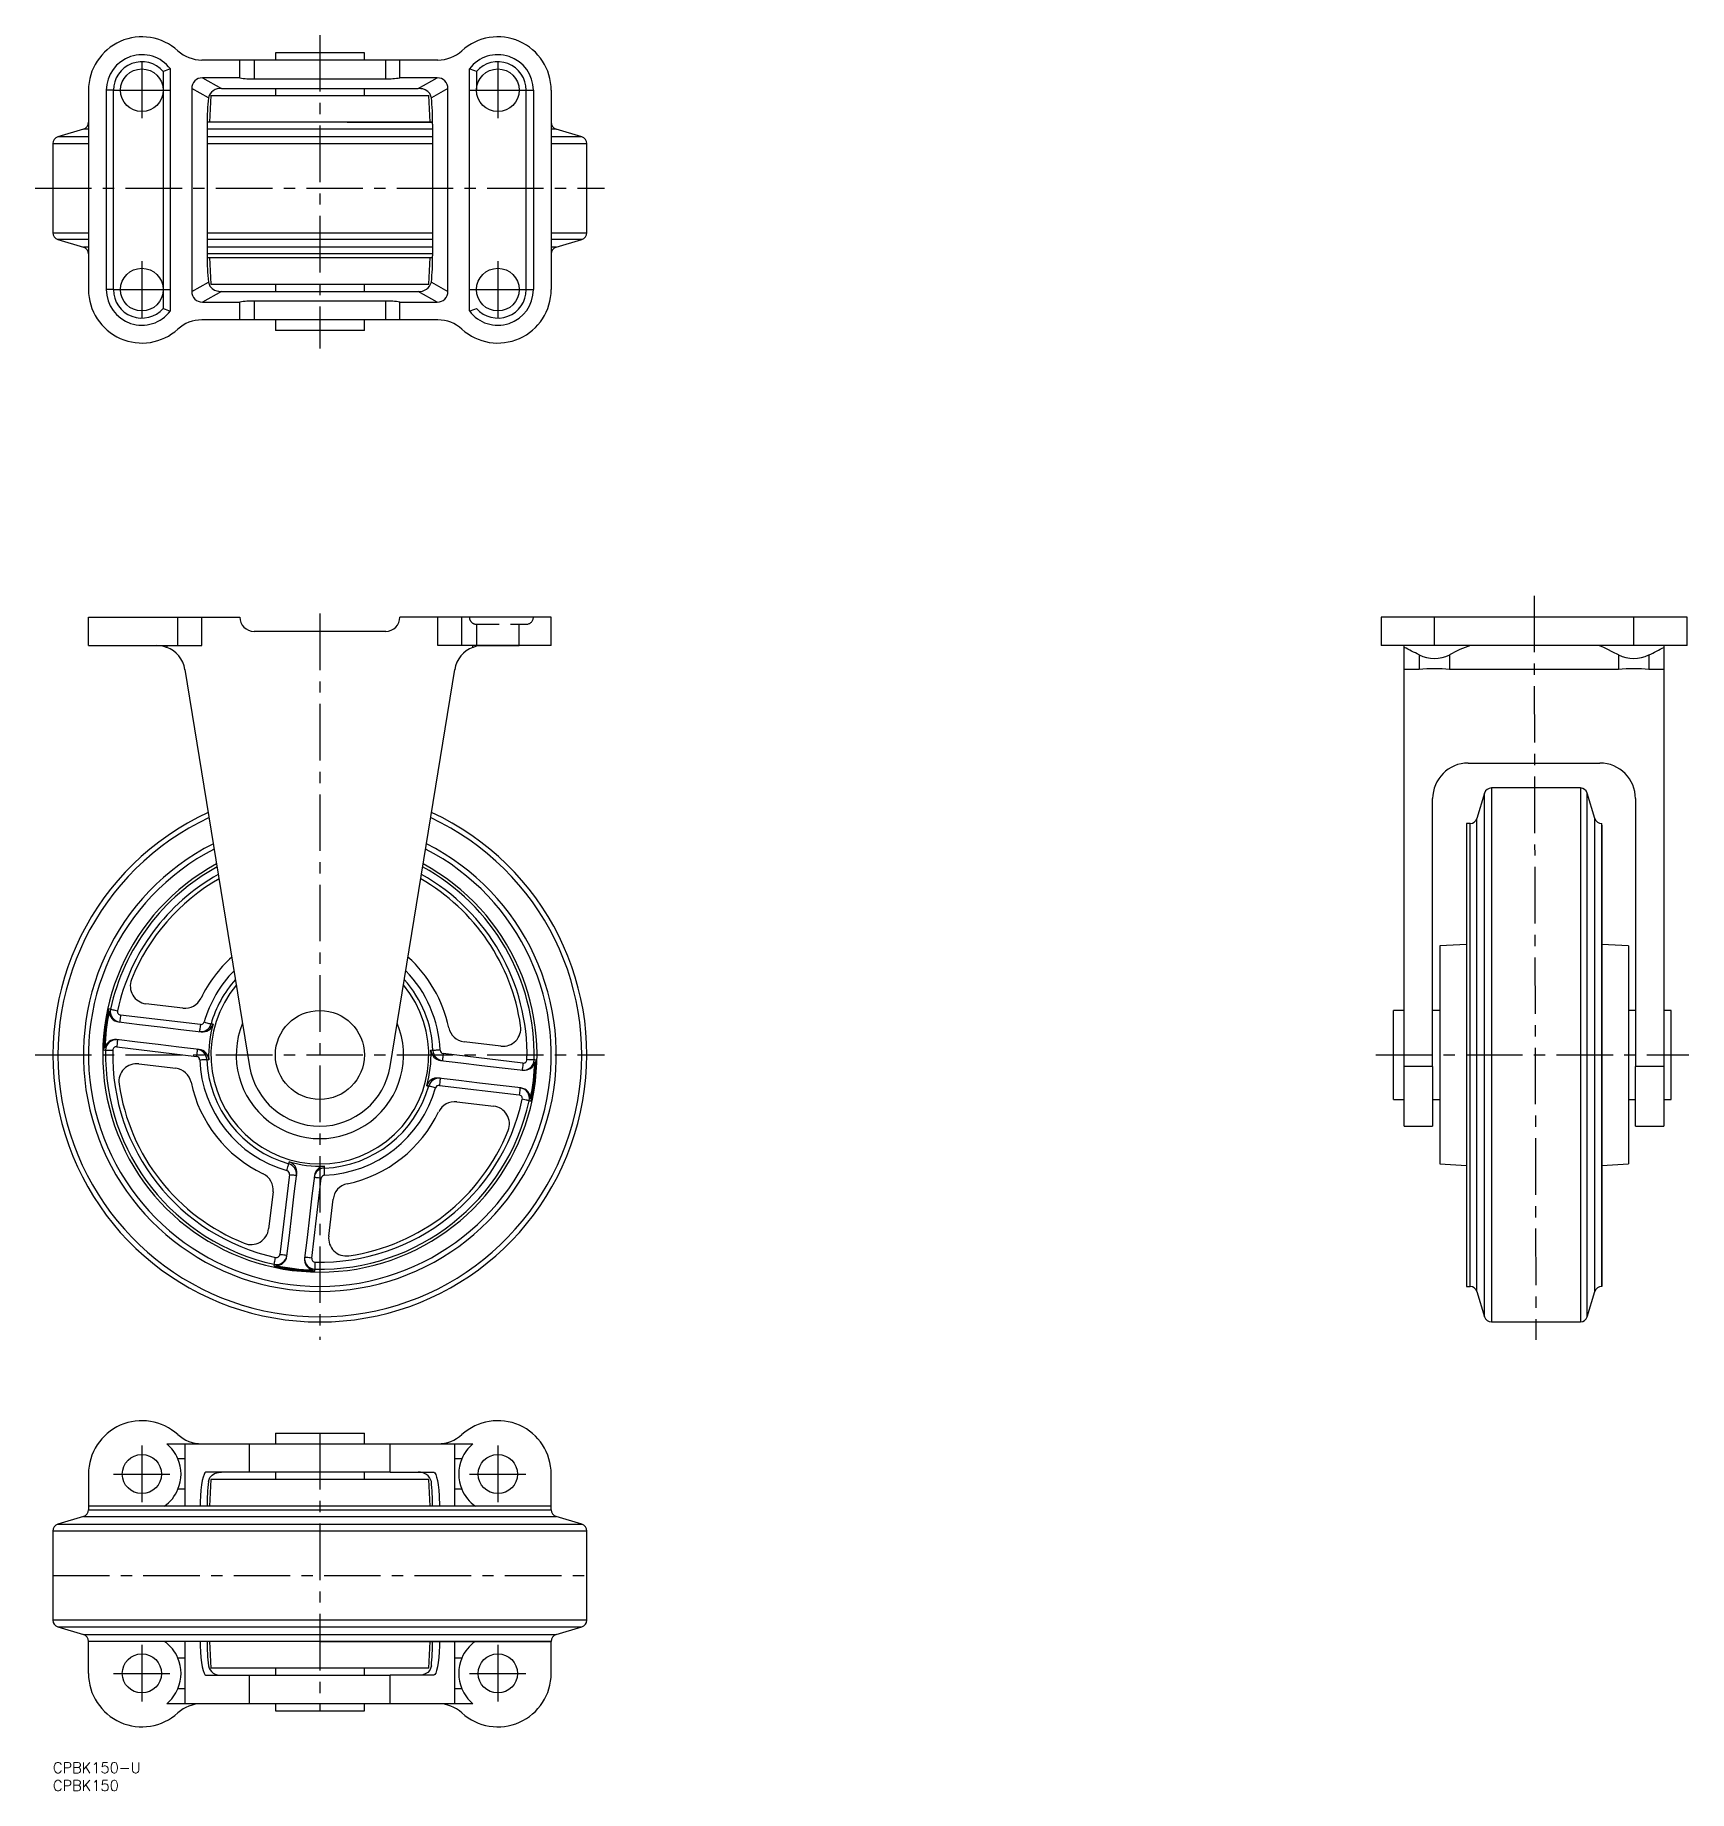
# Model space of a CAD drawing. Extents: x -5 to 460, y -8 to 485.
import ezdxf

# ---------------------------------------------------------------- set-up
doc = ezdxf.new("R2010")
doc.units = 0
doc.header["$LTSCALE"] = 0.5
doc.linetypes.add('CENTER', pattern=[50.8, 31.75, -6.35, 6.35, -6.35])
doc.linetypes.add('DASHED', pattern=[19.05, 12.7, -6.35])
for name, color, linetype in [('MSM_CENTER', 1, 'CENTER'), ('MSM_CONTINUOUS', 7, 'CONTINUOUS'), ('MSM_DASHED', 4, 'DASHED'), ('MSM_PART_NUMBER', 7, 'CONTINUOUS')]:
    doc.layers.add(name, color=color, linetype=linetype)
doc.styles.get("Standard").update_dxf_attribs({"font": 'txt.shx', "height": 3, "bigfont": 'bigfont.shx'})

# ---------------------------------------------------------------- blocks, each defined once
blk = doc.blocks.new('*U5')
at = {"layer": 'MSM_PART_NUMBER'}
blk.add_text('CPBK150', height=3, dxfattribs=at).set_placement((0, -8))
blk = doc.blocks.new('*U6')
at = {"layer": 'MSM_PART_NUMBER'}
blk.add_text('CPBK150-U', height=3, dxfattribs=at).set_placement((0, -3))

msp = doc.modelspace()

# ---------------------------------------------------------------- linework, layer by layer
at = {"layer": 'MSM_CENTER'}
for p, q in [((75, 485.22), (75, 397.22)), ((25, 477.72), (25, 461.72)), ((125, 477.72), (125, 461.72)), ((17, 469.72), (33, 469.72)), ((117, 469.72), (133, 469.72)), ((-5, 442.23), (155, 442.23)), ((25, 421.72), (25, 405.72)), ((125, 421.72), (125, 405.72)), ((17, 413.72), (33, 413.72)), ((117, 413.72), (133, 413.72)), ((416.11, 327.74), (416.65, 118.73)), ((75, 322.73), (75, 118.73)), ((-5, 198.73), (155, 198.73)), ((371.63, 198.73), (459.63, 198.73)), ((25, 89), (25, 73)), ((75, 92.5), (75, 14.5)), ((125, 89), (125, 73)), ((17, 81), (33, 81)), ((117, 81), (133, 81)), ((0, 52.49), (150, 52.49)), ((25, 33), (25, 17)), ((125, 33), (125, 17)), ((17, 25), (33, 25)), ((117, 25), (133, 25))]:
    msp.add_line(p, q, dxfattribs=at)
at = {"layer": 'MSM_CONTINUOUS'}
for p, q in [((62.5, 480.22), (62.5, 478.22)), ((87.5, 480.22), (62.5, 480.22)), ((87.5, 478.22), (87.5, 480.22)), ((31, 475.01), (31, 408.42)), ((33, 407.72), (33, 475.72)), ((108.18, 478.22), (41.82, 478.22)), ((52.5, 473.22), (52.5, 478.22)), ((56.5, 478.22), (56.5, 472.98)), ((93.5, 472.98), (93.5, 478.22)), ((97.5, 473.22), (97.5, 478.22)), ((117, 407.72), (117, 475.72)), ((119, 475.01), (119, 469.72)), ((10, 469.72), (10, 413.72)), ((17, 469.72), (15, 469.72)), ((15, 469.72), (15, 413.72)), ((17, 413.72), (17, 469.72)), ((43.67, 467.62), (39, 470.23)), ((39, 470.23), (39, 413.2)), ((42, 473.22), (47.37, 470.22)), ((52.5, 473.22), (42, 473.22)), ((47.37, 470.22), (102.66, 470.22)), ((56.5, 472.98), (93.5, 472.98)), ((62.5, 470.22), (62.5, 468.22)), ((87.5, 468.22), (87.5, 470.22)), ((108, 473.22), (97.5, 473.22)), ((102.63, 470.22), (108, 473.22)), ((102.73, 470.22), (102.66, 470.22)), ((102.82, 470.21), (102.73, 470.22)), ((103.01, 470.21), (102.82, 470.21)), ((103.2, 470.2), (103.01, 470.21)), ((103.5, 470.17), (103.2, 470.2)), ((103.94, 470.09), (103.5, 470.17)), ((104.56, 469.87), (103.94, 470.09)), ((105.3, 469.42), (104.56, 469.87)), ((105.9, 468.78), (105.3, 469.42)), ((106.33, 467.62), (105.9, 468.78)), ((111, 470.23), (106.33, 467.62)), ((111, 413.2), (111, 470.23)), ((133, 469.72), (135, 469.72)), ((133, 413.72), (133, 469.72)), ((135, 469.72), (135, 413.72)), ((140, 469.72), (140, 413.72)), ((44.39, 468.22), (44, 460.72)), ((44.39, 468.22), (105.61, 468.22)), ((106, 460.72), (105.61, 468.22)), ((8.57, 458.8), (1.43, 456.65)), ((10, 458.8), (8.57, 458.8)), ((106.68, 460.72), (43.32, 460.72)), ((43.32, 460.22), (43.32, 423.22)), ((106.68, 458.8), (43.32, 458.8)), ((82.71, 460.72), (106.68, 460.72)), ((106.68, 460.22), (106.68, 423.22)), ((141.43, 458.8), (140, 458.8)), ((148.57, 456.65), (141.43, 458.8)), ((0, 454.74), (0, 429.72)), ((0, 454.74), (10, 454.74)), ((10, 456.65), (1.43, 456.65)), ((106.68, 456.65), (43.32, 456.65)), ((43.32, 454.74), (106.68, 454.74)), ((148.57, 456.65), (140, 456.65)), ((140, 454.74), (150, 454.74)), ((150, 429.72), (150, 454.74)), ((0, 429.72), (10, 429.72)), ((43.32, 429.72), (106.68, 429.72)), ((140, 429.72), (150, 429.72)), ((1.43, 427.8), (8.57, 425.65)), ((10, 427.8), (1.43, 427.8)), ((10, 425.65), (8.57, 425.65)), ((106.68, 427.8), (43.32, 427.8)), ((106.68, 425.65), (43.32, 425.65)), ((148.57, 427.8), (140, 427.8)), ((141.43, 425.65), (140, 425.65)), ((141.43, 425.65), (148.57, 427.8)), ((106.68, 423.74), (43.32, 423.74)), ((43.32, 422.72), (106.68, 422.72)), ((44, 422.72), (44.39, 415.22)), ((82.71, 422.72), (106.68, 422.72)), ((105.61, 415.22), (106, 422.72)), ((39, 413.2), (43.67, 415.81)), ((43.67, 415.81), (44.1, 414.65)), ((44.1, 414.65), (44.7, 414.01)), ((44.39, 415.22), (105.61, 415.22)), ((62.5, 415.22), (62.5, 413.22)), ((87.5, 413.22), (87.5, 415.22)), ((106.33, 415.81), (111, 413.2)), ((17, 413.72), (15, 413.72)), ((47.37, 413.22), (42, 410.22)), ((42, 410.22), (52.5, 410.22)), ((44.7, 414.01), (45.44, 413.56)), ((45.44, 413.56), (46.06, 413.34)), ((46.06, 413.34), (46.5, 413.26)), ((46.5, 413.26), (46.8, 413.23)), ((46.8, 413.23), (46.99, 413.22)), ((46.99, 413.22), (47.18, 413.22)), ((47.18, 413.22), (47.27, 413.22)), ((47.27, 413.22), (47.34, 413.22)), ((47.34, 413.22), (102.63, 413.22)), ((52.5, 405.22), (52.5, 410.22)), ((93.5, 410.45), (56.5, 410.45)), ((56.5, 410.45), (56.5, 405.22)), ((93.5, 405.22), (93.5, 410.45)), ((97.5, 410.22), (108, 410.22)), ((97.5, 405.22), (97.5, 410.22)), ((108, 410.22), (102.63, 413.22)), ((133, 413.72), (135, 413.72)), ((108.18, 405.22), (41.82, 405.22)), ((62.5, 405.22), (62.5, 402.22)), ((87.5, 402.22), (87.5, 405.22)), ((87.5, 402.22), (62.5, 402.22)), ((10, 313.73), (10, 321.73)), ((10, 321.73), (52.5, 321.73)), ((35.09, 313.73), (35.09, 321.73)), ((41.82, 313.73), (41.82, 321.73)), ((140, 321.73), (97.5, 321.73)), ((108.18, 313.73), (108.18, 321.73)), ((114.91, 313.73), (114.91, 321.73)), ((140, 313.73), (140, 321.73)), ((373.13, 321.73), (373.13, 313.73)), ((459.13, 321.73), (373.13, 321.73)), ((388.13, 313.73), (388.13, 321.73)), ((444.13, 313.73), (444.13, 321.73)), ((459.13, 313.73), (459.13, 321.73)), ((93.5, 317.73), (56.5, 317.73)), ((10, 313.73), (41.82, 313.73)), ((30.88, 313.55), (29.2, 313.73)), ((31.96, 313.23), (30.88, 313.55)), ((31.98, 313.73), (31.98, 313.23)), ((140, 313.73), (108.18, 313.73)), ((118.02, 313.23), (118.02, 313.73)), ((119.01, 313.73), (130.99, 313.73)), ((459.13, 313.73), (373.13, 313.73)), ((379.63, 313.23), (379.63, 313.73)), ((379.63, 178.73), (379.63, 313.23)), ((383.84, 311.1), (383.84, 307.01)), ((392.41, 311.1), (392.41, 307.01)), ((434.83, 313.55), (433.96, 313.73)), ((435.72, 313.19), (434.83, 313.55)), ((436.71, 312.7), (435.72, 313.19)), ((438.22, 311.91), (436.71, 312.7)), ((439.84, 311.1), (438.22, 311.91)), ((439.84, 311.1), (439.84, 307.01)), ((448.41, 311.1), (448.41, 307.01)), ((452.63, 313.73), (452.63, 313.23)), ((452.63, 313.23), (452.63, 178.73)), ((37.1, 306.93), (37.08, 307.12)), ((37.09, 307.01), (55.26, 195.51)), ((94.74, 195.51), (112.91, 307.01)), ((112.92, 307.12), (112.9, 306.93)), ((383.84, 307.01), (379.63, 307.01)), ((439.84, 307.01), (392.41, 307.01)), ((452.63, 307.01), (448.41, 307.01)), ((397.63, 280.73), (434.63, 280.73)), ((402.21, 272.3), (400.07, 265.15)), ((402.21, 125.15), (402.21, 272.3)), ((429.15, 273.73), (404.13, 273.73)), ((404.13, 273.73), (404.13, 123.73)), ((429.15, 273.73), (429.15, 123.73)), ((433.21, 265.15), (431.07, 272.3)), ((431.07, 125.15), (431.07, 272.3)), ((387.63, 195.51), (387.63, 270.73)), ((444.63, 270.73), (444.63, 195.51)), ((398.15, 263.73), (397.13, 263.73)), ((397.13, 263.73), (397.13, 263.27)), ((397.13, 263.27), (397.13, 133.73)), ((398.15, 133.73), (398.15, 263.73)), ((400.07, 132.3), (400.07, 265.15)), ((433.21, 132.3), (433.21, 265.15)), ((435.13, 133.73), (435.13, 263.73)), ((435.13, 263.27), (435.13, 133.73)), ((397.13, 229.73), (389.63, 229.34)), ((389.63, 229.34), (389.63, 168.12)), ((442.63, 229.34), (435.13, 229.73)), ((442.63, 229.34), (442.63, 168.12)), ((36.52, 211.89), (26.15, 213.13)), ((15.63, 211.65), (15.56, 211.08)), ((15.56, 211.08), (15.85, 211.05)), ((15.96, 211.61), (15.63, 211.65)), ((15.97, 211.61), (15.96, 211.61)), ((16.18, 211.59), (15.97, 211.61)), ((16.18, 211.59), (16.24, 211.57)), ((16.24, 211.57), (16.36, 211.55)), ((16.36, 211.55), (16.55, 211.51)), ((16.55, 211.51), (16.79, 211.45)), ((16.79, 211.45), (17.08, 211.39)), ((17.08, 211.39), (17.41, 211.32)), ((17.41, 211.32), (17.77, 211.24)), ((17.77, 211.24), (18.14, 211.16)), ((18.5, 208), (24.32, 207.3)), ((18.78, 208.12), (18.76, 208.01)), ((18.76, 208.01), (18.76, 207.97)), ((18.8, 208.3), (18.78, 208.12)), ((18.83, 208.55), (18.8, 208.3)), ((18.86, 208.85), (18.83, 208.55)), ((18.9, 209.19), (18.86, 208.85)), ((18.95, 209.57), (18.9, 209.19)), ((19, 209.95), (18.95, 209.57)), ((41.42, 207.27), (19, 209.95)), ((24.32, 207.3), (30.13, 206.61)), ((41.42, 207.27), (41.37, 206.89)), ((42.5, 207.99), (42.86, 207.89)), ((42.86, 207.89), (43.21, 207.79)), ((43.21, 207.79), (43.54, 207.7)), ((43.54, 207.7), (43.83, 207.61)), ((43.83, 207.61), (44.06, 207.55)), ((44.06, 207.55), (44.25, 207.49)), ((44.25, 207.49), (44.37, 207.46)), ((44.37, 207.46), (44.42, 207.44)), ((44.65, 207.41), (44.42, 207.44)), ((44.66, 207.41), (44.65, 207.41)), ((44.98, 207.37), (44.66, 207.41)), ((379.63, 211.23), (376.63, 211.23)), ((376.63, 186.23), (376.63, 211.23)), ((389.63, 211.23), (387.63, 211.23)), ((444.63, 211.23), (442.63, 211.23)), ((454.63, 211.23), (452.63, 211.23)), ((454.63, 186.23), (454.63, 211.23)), ((23.77, 202.33), (17.9, 203.03)), ((18.1, 202.42), (18.06, 202.12)), ((18.13, 202.67), (18.1, 202.42)), ((18.15, 202.85), (18.13, 202.67)), ((18.16, 202.96), (18.15, 202.85)), ((18.17, 203), (18.16, 202.96)), ((29.54, 201.64), (23.77, 202.33)), ((30.13, 206.61), (35.95, 205.91)), ((35.95, 205.91), (41.68, 205.23)), ((41.19, 205.33), (41.18, 205.29)), ((41.2, 205.44), (41.19, 205.33)), ((41.22, 205.62), (41.2, 205.44)), ((41.25, 205.87), (41.22, 205.62)), ((41.29, 206.17), (41.25, 205.87)), ((41.33, 206.51), (41.29, 206.17)), ((41.37, 206.89), (41.33, 206.51)), ((125.87, 201.21), (115.5, 202.45)), ((14.32, 200.73), (14.26, 200.16)), ((14.26, 200.16), (14.57, 200.12)), ((14.61, 200.69), (14.32, 200.73)), ((14.57, 200.12), (14.58, 200.12)), ((14.58, 200.12), (14.81, 200.09)), ((14.81, 200.09), (14.87, 200.09)), ((14.87, 200.09), (14.99, 200.09)), ((14.99, 200.09), (15.18, 200.08)), ((15.18, 200.08), (15.43, 200.08)), ((15.43, 200.08), (15.73, 200.07)), ((15.73, 200.07), (16.07, 200.06)), ((16.07, 200.06), (16.43, 200.06)), ((16.43, 200.06), (16.81, 200.05)), ((17.97, 201.4), (17.93, 201.02)), ((17.93, 201.02), (40.35, 198.34)), ((18.02, 201.78), (17.97, 201.4)), ((18.06, 202.12), (18.02, 201.78)), ((35.4, 200.94), (29.54, 201.64)), ((41.09, 200.26), (35.4, 200.94)), ((40.4, 198.72), (40.35, 198.34)), ((40.44, 199.1), (40.4, 198.72)), ((40.48, 199.44), (40.44, 199.1)), ((40.52, 199.74), (40.48, 199.44)), ((40.55, 199.99), (40.52, 199.74)), ((40.57, 200.17), (40.55, 199.99)), ((40.58, 200.28), (40.57, 200.17)), ((40.59, 200.32), (40.58, 200.28)), ((41.23, 197.38), (41.61, 197.4)), ((41.61, 197.4), (41.97, 197.41)), ((41.97, 197.41), (42.31, 197.43)), ((42.31, 197.43), (42.61, 197.44)), ((42.61, 197.44), (42.86, 197.45)), ((42.86, 197.45), (43.05, 197.46)), ((43.05, 197.46), (43.17, 197.46)), ((43.17, 197.46), (43.23, 197.46)), ((43.23, 197.46), (43.45, 197.44)), ((43.45, 197.44), (43.46, 197.44)), ((43.46, 197.44), (43.79, 197.4)), ((106.54, 200.02), (106.21, 200.05)), ((106.55, 200.02), (106.54, 200.02)), ((106.77, 199.99), (106.55, 200.02)), ((106.83, 200), (106.77, 199.99)), ((106.95, 200), (106.83, 200)), ((107.14, 200.01), (106.95, 200)), ((107.39, 200.02), (107.14, 200.01)), ((107.69, 200.03), (107.39, 200.02)), ((108.03, 200.04), (107.69, 200.03)), ((108.39, 200.06), (108.03, 200.04)), ((108.77, 200.07), (108.39, 200.06)), ((109.45, 197.47), (109.43, 197.29)), ((109.48, 197.72), (109.45, 197.47)), ((109.52, 198.02), (109.48, 197.72)), ((109.56, 198.36), (109.52, 198.02)), ((109.6, 198.73), (109.56, 198.36)), ((109.65, 199.12), (109.6, 198.73)), ((132.07, 196.44), (109.65, 199.12)), ((133.57, 197.4), (133.19, 197.41)), ((133.93, 197.39), (133.57, 197.4)), ((134.27, 197.39), (133.93, 197.39)), ((134.57, 197.38), (134.27, 197.39)), ((134.82, 197.37), (134.57, 197.38)), ((135.01, 197.37), (134.82, 197.37)), ((135.13, 197.37), (135.01, 197.37)), ((135.19, 197.36), (135.13, 197.37)), ((135.42, 197.34), (135.19, 197.36)), ((135.43, 197.33), (135.42, 197.34)), ((135.74, 197.3), (135.43, 197.33)), ((135.68, 196.73), (135.74, 197.3)), ((24.13, 196.25), (34.5, 195.01)), ((108.91, 197.19), (114.6, 196.51)), ((109.42, 197.17), (109.41, 197.13)), ((109.43, 197.29), (109.42, 197.17)), ((114.6, 196.51), (120.46, 195.81)), ((120.46, 195.81), (126.23, 195.12)), ((126.23, 195.12), (132.1, 194.42)), ((131.84, 194.49), (131.83, 194.45)), ((131.85, 194.61), (131.84, 194.49)), ((131.87, 194.79), (131.85, 194.61)), ((131.9, 195.04), (131.87, 194.79)), ((131.94, 195.34), (131.9, 195.04)), ((131.98, 195.68), (131.94, 195.34)), ((132.03, 196.05), (131.98, 195.68)), ((132.07, 196.44), (132.03, 196.05)), ((135.39, 196.76), (135.68, 196.73)), ((387.63, 195.51), (379.63, 195.51)), ((387.63, 195.51), (387.63, 178.73)), ((452.63, 195.51), (444.63, 195.51)), ((444.63, 178.73), (444.63, 195.51)), ((105.02, 190.09), (105.34, 190.04)), ((105.34, 190.04), (105.35, 190.04)), ((105.35, 190.04), (105.58, 190.01)), ((105.63, 190), (105.58, 190.01)), ((105.75, 189.96), (105.63, 190)), ((105.94, 189.91), (105.75, 189.96)), ((106.17, 189.84), (105.94, 189.91)), ((106.46, 189.76), (106.17, 189.84)), ((106.79, 189.67), (106.46, 189.76)), ((107.14, 189.57), (106.79, 189.67)), ((107.5, 189.46), (107.14, 189.57)), ((114.05, 191.54), (108.32, 192.23)), ((108.63, 190.57), (108.58, 190.18)), ((108.58, 190.18), (131, 187.5)), ((108.67, 190.94), (108.63, 190.57)), ((108.71, 191.29), (108.67, 190.94)), ((108.75, 191.59), (108.71, 191.29)), ((108.78, 191.83), (108.75, 191.59)), ((108.8, 192.02), (108.78, 191.83)), ((108.81, 192.13), (108.8, 192.02)), ((108.82, 192.17), (108.81, 192.13)), ((119.87, 190.85), (114.05, 191.54)), ((125.68, 190.15), (119.87, 190.85)), ((131.5, 189.46), (125.68, 190.15)), ((131.05, 187.89), (131, 187.5)), ((131.1, 188.26), (131.05, 187.89)), ((131.14, 188.61), (131.1, 188.26)), ((131.17, 188.91), (131.14, 188.61)), ((131.2, 189.15), (131.17, 188.91)), ((131.22, 189.34), (131.2, 189.15)), ((131.24, 189.45), (131.22, 189.34)), ((131.24, 189.49), (131.24, 189.45)), ((113.48, 185.57), (123.85, 184.33)), ((132.23, 186.22), (131.86, 186.3)), ((132.59, 186.14), (132.23, 186.22)), ((132.92, 186.07), (132.59, 186.14)), ((133.21, 186), (132.92, 186.07)), ((133.45, 185.95), (133.21, 186)), ((133.64, 185.91), (133.45, 185.95)), ((133.76, 185.88), (133.64, 185.91)), ((133.82, 185.87), (133.76, 185.88)), ((133.82, 185.87), (134.03, 185.85)), ((134.03, 185.85), (134.04, 185.84)), ((134.04, 185.84), (134.37, 185.81)), ((134.44, 186.37), (134.15, 186.41)), ((134.37, 185.81), (134.44, 186.37)), ((376.63, 186.23), (379.63, 186.23)), ((387.63, 186.23), (389.63, 186.23)), ((442.63, 186.23), (444.63, 186.23)), ((452.63, 186.23), (454.63, 186.23)), ((379.63, 178.73), (387.63, 178.73)), ((444.63, 178.73), (452.63, 178.73)), ((66.11, 167.55), (66.18, 167.79)), ((66.18, 167.79), (66.23, 167.98)), ((66.23, 167.98), (66.27, 168.1)), ((66.27, 168.1), (66.28, 168.15)), ((66.31, 168.38), (66.28, 168.15)), ((66.32, 168.39), (66.31, 168.38)), ((66.36, 168.71), (66.32, 168.39)), ((389.63, 168.12), (397.13, 167.72)), ((435.13, 167.72), (442.63, 168.12)), ((66.45, 165.15), (63.78, 142.72)), ((65.74, 166.23), (65.84, 166.59)), ((65.84, 166.59), (65.94, 166.94)), ((65.94, 166.94), (66.03, 167.27)), ((66.03, 167.27), (66.11, 167.55)), ((66.45, 165.15), (66.84, 165.1)), ((66.84, 165.1), (67.21, 165.06)), ((67.21, 165.06), (67.56, 165.02)), ((67.56, 165.02), (67.86, 164.98)), ((67.82, 159.68), (68.5, 165.41)), ((67.86, 164.98), (68.11, 164.95)), ((68.11, 164.95), (68.29, 164.93)), ((68.29, 164.93), (68.4, 164.92)), ((68.4, 164.92), (68.44, 164.91)), ((72.71, 141.66), (75.39, 164.08)), ((73.46, 164.81), (72.79, 159.13)), ((73.44, 164.31), (73.41, 164.32)), ((73.56, 164.3), (73.44, 164.31)), ((73.74, 164.28), (73.56, 164.3)), ((73.99, 164.25), (73.74, 164.28)), ((74.29, 164.21), (73.99, 164.25)), ((74.63, 164.17), (74.29, 164.21)), ((75, 164.13), (74.63, 164.17)), ((75.39, 164.08), (75, 164.13)), ((76.27, 166.96), (76.29, 167.17)), ((76.27, 166.9), (76.27, 166.96)), ((76.27, 166.78), (76.27, 166.9)), ((76.28, 166.59), (76.27, 166.78)), ((76.29, 166.34), (76.28, 166.59)), ((76.29, 167.19), (76.32, 167.52)), ((76.29, 167.17), (76.29, 167.19)), ((76.3, 166.04), (76.29, 166.34)), ((76.32, 165.7), (76.3, 166.04)), ((76.33, 165.34), (76.32, 165.7)), ((76.34, 164.96), (76.33, 165.34)), ((61.84, 160.25), (60.6, 149.87)), ((67.12, 153.86), (67.82, 159.68)), ((72.79, 159.13), (72.08, 153.27)), ((77.48, 147.86), (78.72, 158.23)), ((66.43, 148.05), (67.12, 153.86)), ((72.08, 153.27), (71.4, 147.49)), ((65.73, 142.23), (66.43, 148.05)), ((71.4, 147.49), (70.69, 141.63)), ((62.12, 139.68), (62.08, 139.36)), ((62.08, 139.36), (62.64, 139.29)), ((62.14, 139.91), (62.12, 139.7)), ((62.12, 139.7), (62.12, 139.68)), ((62.14, 139.91), (62.15, 139.97)), ((62.15, 139.97), (62.18, 140.09)), ((62.18, 140.09), (62.22, 140.28)), ((62.22, 140.28), (62.27, 140.52)), ((62.27, 140.52), (62.34, 140.81)), ((62.34, 140.81), (62.41, 141.14)), ((62.41, 141.14), (62.49, 141.5)), ((62.49, 141.5), (62.57, 141.86)), ((62.64, 139.29), (62.68, 139.58)), ((63.78, 142.72), (64.16, 142.68)), ((64.16, 142.68), (64.54, 142.63)), ((64.54, 142.63), (64.88, 142.59)), ((64.88, 142.59), (65.18, 142.56)), ((65.18, 142.56), (65.43, 142.53)), ((65.43, 142.53), (65.61, 142.51)), ((65.61, 142.51), (65.72, 142.49)), ((65.72, 142.49), (65.76, 142.49)), ((70.76, 141.89), (70.73, 141.89)), ((70.88, 141.88), (70.76, 141.89)), ((71.06, 141.85), (70.88, 141.88)), ((71.31, 141.82), (71.06, 141.85)), ((71.61, 141.79), (71.31, 141.82)), ((71.95, 141.75), (71.61, 141.79)), ((72.32, 141.7), (71.95, 141.75)), ((72.71, 141.66), (72.32, 141.7)), ((73.04, 138.34), (73, 138.05)), ((73.57, 137.99), (73.61, 138.3)), ((73.61, 138.31), (73.64, 138.54)), ((73.61, 138.3), (73.61, 138.31)), ((73.64, 138.91), (73.65, 139.16)), ((73.64, 138.72), (73.64, 138.91)), ((73.64, 138.6), (73.64, 138.72)), ((73.64, 138.54), (73.64, 138.6)), ((73.65, 139.16), (73.66, 139.46)), ((73.66, 139.8), (73.67, 140.16)), ((73.66, 139.46), (73.66, 139.8)), ((73.67, 140.16), (73.68, 140.54)), ((73, 138.05), (73.57, 137.99)), ((397.13, 133.73), (398.15, 133.73)), ((400.07, 132.3), (402.21, 125.15)), ((431.07, 125.15), (433.21, 132.3)), ((404.13, 123.73), (429.15, 123.73)), ((31.98, 89.5), (118.02, 89.5)), ((37.09, 89.5), (37.09, 85.29)), ((55.26, 81.5), (55.26, 89.5)), ((62.5, 92.5), (62.5, 89.5)), ((62.5, 92.5), (87.5, 92.5)), ((87.5, 89.5), (87.5, 92.5)), ((94.74, 81.5), (94.74, 89.5)), ((112.91, 85.29), (112.91, 89.5)), ((37.09, 85.29), (35.13, 85.29)), ((114.87, 85.29), (112.91, 85.29)), ((10, 81), (10, 70.98)), ((41.96, 79.16), (41.76, 77.93)), ((42.19, 80.16), (41.96, 79.16)), ((42.45, 80.9), (42.19, 80.16)), ((42.72, 81.35), (42.45, 80.9)), ((43.01, 81.5), (42.72, 81.35)), ((55.26, 81.5), (43.01, 81.5)), ((43.67, 78.91), (44.1, 80.06)), ((44.39, 79.5), (44, 72)), ((44.1, 80.06), (44.7, 80.7)), ((105.61, 79.5), (44.39, 79.5)), ((44.7, 80.7), (45.44, 81.15)), ((45.44, 81.15), (46.06, 81.37)), ((46.06, 81.37), (46.5, 81.46)), ((46.5, 81.46), (46.8, 81.49)), ((46.8, 81.49), (46.99, 81.5)), ((46.99, 81.5), (47.18, 81.5)), ((47.18, 81.5), (47.27, 81.5)), ((47.27, 81.5), (47.34, 81.5)), ((47.34, 81.5), (47.37, 81.5)), ((94.74, 81.5), (55.26, 81.5)), ((62.5, 81.5), (62.5, 79.5)), ((87.5, 79.5), (87.5, 81.5)), ((94.74, 81.5), (106.99, 81.5)), ((106, 72), (105.61, 79.5)), ((106.99, 81.5), (107.28, 81.35)), ((107.28, 81.35), (107.55, 80.9)), ((107.55, 80.9), (107.81, 80.16)), ((107.81, 80.16), (108.04, 79.16)), ((108.04, 79.16), (108.24, 77.93)), ((140, 70.98), (140, 81)), ((37.09, 76.71), (35.13, 76.71)), ((37.09, 76.71), (37.09, 72)), ((41.47, 74.92), (41.4, 73.24)), ((41.59, 76.5), (41.47, 74.92)), ((41.76, 77.93), (41.59, 76.5)), ((108.24, 77.93), (108.41, 76.5)), ((108.41, 76.5), (108.53, 74.92)), ((108.53, 74.92), (108.65, 72)), ((114.87, 76.71), (112.91, 76.71)), ((112.91, 72), (112.91, 76.71)), ((8.57, 69.06), (1.43, 66.92)), ((8.57, 69.06), (141.43, 69.06)), ((140, 72), (10, 72)), ((10, 70.98), (140, 70.98)), ((41.4, 73.24), (41.38, 72)), ((108.6, 73.24), (108.6, 73)), ((148.57, 66.92), (141.43, 69.06)), ((0, 65), (0, 39.98)), ((150, 65), (0, 65)), ((1.43, 66.92), (148.57, 66.92)), ((150, 39.98), (150, 65)), ((150, 39.98), (0, 39.98)), ((1.43, 38.06), (8.57, 35.92)), ((1.43, 38.06), (148.57, 38.06)), ((8.57, 35.92), (141.43, 35.92)), ((141.43, 35.92), (148.57, 38.06)), ((140, 34), (10, 34)), ((10, 25), (10, 34)), ((37.09, 34), (37.09, 29.29)), ((41.38, 34), (41.4, 32.76)), ((41.4, 32.76), (41.47, 31.08)), ((41.47, 31.08), (41.59, 29.5)), ((44, 34), (44.39, 26.5)), ((75, 34), (140, 34)), ((105.61, 26.5), (106, 34)), ((108.53, 31.08), (108.41, 29.5)), ((108.6, 32.76), (108.53, 31.08)), ((108.62, 34), (108.6, 32.76)), ((112.91, 29.29), (112.91, 34)), ((140, 25), (140, 34)), ((37.09, 29.29), (35.13, 29.29)), ((41.59, 29.5), (41.76, 28.07)), ((41.76, 28.07), (41.96, 26.84)), ((41.96, 26.84), (42.19, 25.84)), ((42.19, 25.84), (42.45, 25.1)), ((42.45, 25.1), (42.72, 24.65)), ((105.61, 26.5), (44.39, 26.5)), ((62.5, 26.5), (62.5, 24.5)), ((87.5, 24.5), (87.5, 26.5)), ((104.56, 24.85), (103.94, 24.63)), ((105.3, 25.29), (104.56, 24.85)), ((105.9, 25.94), (105.3, 25.29)), ((106.33, 27.09), (105.9, 25.94)), ((107.55, 25.1), (107.28, 24.65)), ((107.81, 25.84), (107.55, 25.1)), ((108.04, 26.84), (107.81, 25.84)), ((108.24, 28.07), (108.04, 26.84)), ((108.41, 29.5), (108.24, 28.07)), ((114.87, 29.29), (112.91, 29.29)), ((37.09, 20.71), (35.13, 20.71)), ((37.09, 20.71), (37.09, 16.5)), ((42.72, 24.65), (43.01, 24.5)), ((43.01, 24.5), (55.26, 24.5)), ((55.26, 16.5), (55.26, 24.5)), ((55.26, 24.5), (94.74, 24.5)), ((94.74, 16.5), (94.74, 24.5)), ((106.99, 24.5), (94.74, 24.5)), ((102.66, 24.5), (102.63, 24.5)), ((102.73, 24.5), (102.66, 24.5)), ((102.82, 24.5), (102.73, 24.5)), ((103.01, 24.5), (102.82, 24.5)), ((103.2, 24.51), (103.01, 24.5)), ((103.5, 24.54), (103.2, 24.51)), ((103.94, 24.63), (103.5, 24.54)), ((107.28, 24.65), (106.99, 24.5)), ((112.91, 16.5), (112.91, 20.71)), ((114.87, 20.71), (112.91, 20.71)), ((118.02, 16.5), (31.98, 16.5)), ((62.5, 16.5), (62.5, 14.5)), ((87.5, 14.5), (87.5, 16.5)), ((62.5, 14.5), (87.5, 14.5))]:
    msp.add_line(p, q, dxfattribs=at)
for centre, radius in [((25, 469.72), 6), ((125, 469.72), 6), ((25, 413.72), 6), ((125, 413.72), 6), ((75, 198.73), 12.5), ((25, 81), 5.5), ((125, 81), 5.5), ((25, 25), 5.5), ((125, 25), 5.5)]:
    msp.add_circle(centre, radius, dxfattribs=at)
for centre, radius, start, end in [((25, 469.72), 15, 47.7314, 180), ((125, 469.72), 15, 0, 132.2686), ((25, 469.72), 10, 36.8699, 180), ((41.82, 488.22), 10, 227.7314, 270), ((108.18, 488.22), 10, 270, 312.2686), ((125, 469.72), 10, 0, 143.1301), ((25, 469.72), 8, 41.4096, 180), ((50.1, 424.28), 54.21, 108.3852, 110.6281), ((99.9, 424.28), 54.21, 69.3719, 71.6148), ((125, 469.72), 8, 0, 138.5904), ((41.99, 470.23), 2.99, 89.8186, 179.9638), ((47.03, 466.77), 3.46, 84.2117, 165.7158), ((55.5, 490.16), 17.21, 259.9466, 273.3205), ((94.37, 492.24), 19.28, 267.4033, 279.3296), ((108.01, 470.23), 2.99, 0.0362, 90.1815), ((114.93, 460.58), 71.61, 174.3566, 180.2936), ((35.07, 460.58), 71.61, 359.7064, 5.6434), ((8, 460.72), 2, 286.6992, 0), ((142, 460.72), 2, 180, 253.3008), ((2, 454.74), 2, 106.6992, 180), ((148, 454.74), 2, 0, 73.3008), ((2, 429.72), 2, 180, 253.3008), ((148, 429.72), 2, 286.6992, 0), ((8, 423.74), 2, 0, 73.3008), ((142, 423.74), 2, 106.6992, 180), ((109.63, 422.6), 66.31, 179.4692, 185.8806), ((40.37, 422.6), 66.31, 354.1195, 0.5307), ((102.97, 416.66), 3.46, 264.2117, 345.7158), ((25, 413.72), 15, 180, 312.2686), ((25, 413.72), 10, 180, 323.1301), ((25, 413.72), 8, 180, 318.5904), ((41.99, 413.2), 2.99, 180.0362, 270.1814), ((55.5, 393.27), 17.21, 86.6795, 100.0534), ((94.62, 395.36), 15.13, 79.0243, 94.2428), ((108.01, 413.2), 2.99, 269.8185, 359.9638), ((125, 413.72), 15, 227.7314, 0), ((125, 413.72), 10, 216.8699, 0), ((125, 413.72), 8, 221.4096, 0), ((50.1, 459.16), 54.21, 249.3719, 251.6148), ((41.82, 395.22), 10, 90, 132.2686), ((108.18, 395.22), 10, 47.7314, 90), ((99.9, 459.16), 54.21, 288.3852, 290.6281), ((56.5, 321.73), 4, 180, 270), ((93.5, 321.73), 4, 270, 0), ((29.2, 305.73), 8, 9.2536, 69.6334), ((120.8, 305.73), 8, 110.3666, 170.7464), ((120.47, 307.86), 5.87, 86.7238, 114.3161), ((325.49, 201.06), 124.55, 62.0654, 64.2379), ((388.13, 319.84), 9.74, 243.8801, 296.1199), ((405.71, 289.27), 25.56, 106.8764, 121.3605), ((444.13, 319.84), 9.74, 243.8801, 296.1199), ((354.69, 501.47), 212.19, 296.2108, 297.4859), ((388.13, 264.13), 43.1, 84.2912, 95.7088), ((444.13, 264.13), 43.1, 84.2912, 95.7088), ((397.63, 270.73), 10, 90, 180), ((434.63, 270.73), 10, 0, 90), ((404.13, 271.73), 2, 90, 163.3008), ((429.15, 271.73), 2, 16.6992, 90), ((75, 198.73), 75, 114.7196, 65.2804), ((75, 198.73), 73.57, 115.0269, 64.9731), ((398.15, 265.73), 2, 270, 343.3008), ((435.13, 265.73), 2, 196.6992, 270), ((75, 198.73), 66.43, 116.7767, 63.2234), ((75, 198.73), 65, 117.1738, 62.8262), ((75, 198.73), 61, 118.3944, 61.6056), ((75, 198.73), 60.2, 118.6561, 167.6682), ((75, 198.73), 60.2, 358.7021, 61.3439), ((75, 198.73), 58.21, 119.35, 167.6682), ((75, 198.73), 57, 119.7945, 158.1379), ((75, 198.73), 57, 8.2324, 60.2055), ((75, 198.73), 58.21, 358.7021, 60.65), ((75, 198.73), 37, 131.974, 154.4358), ((75, 198.73), 33.79, 135.541, 164.0895), ((75, 198.73), 33.79, 2.2808, 44.459), ((75, 198.73), 37, 11.9345, 48.026), ((26.74, 218.09), 5, 158.1379, 263.1852), ((75, 198.73), 30.61, 140.0487, 39.9514), ((75, 198.73), 31.8, 138.2309, 164.0895), ((75, 198.73), 31.8, 2.2808, 41.7691), ((37.11, 216.85), 5, 263.1852, 334.4358), ((75, 198.73), 60.76, 167.7215, 178.6488), ((75, 198.73), 60.71, 168.2564, 178.1139), ((75, 198.73), 60.42, 168.2328, 178.1375), ((18.85, 210.98), 3.01, 178.7134, 263.185), ((19.11, 210.95), 3, 167.6615, 263.1731), ((19.11, 210.95), 1, 167.6996, 263.2402), ((41.54, 208.27), 3, 263.1961, 344.1175), ((41.54, 208.27), 1, 263.1683, 344.0392), ((42.07, 208.24), 3.04, 262.6325, 343.3456), ((75, 198.73), 31.24, 163.9405, 182.4298), ((75, 198.73), 23.5, 157.5811, 22.4189), ((17.55, 200.05), 3, 83.1538, 167.6883), ((17.81, 200.02), 3, 83.2033, 178.7026), ((116.09, 207.41), 5, 191.9345, 263.1852), ((126.46, 206.17), 5, 263.1852, 8.2324), ((75, 198.73), 60.2, 178.7021, 257.6682), ((75, 198.73), 58.21, 178.7021, 257.6682), ((17.81, 200.02), 1, 83.1504, 178.6504), ((40.23, 197.34), 1, 2.3002, 83.2329), ((40.23, 197.35), 3, 2.2517, 83.1753), ((40.74, 197.23), 3.05, 3.2392, 83.5232), ((75, 198.73), 33.79, 182.2808, 254.0895), ((75, 198.73), 31.8, 182.2808, 254.0895), ((75, 198.73), 31.24, 343.9405, 2.4298), ((109.26, 200.23), 3.05, 183.2392, 263.5232), ((109.77, 200.11), 3, 182.2519, 263.175), ((109.77, 200.11), 1, 182.2998, 263.233), ((132.19, 197.43), 3, 263.2032, 358.7027), ((132.19, 197.43), 1, 263.1501, 358.6506), ((75, 198.73), 60.76, 347.7215, 358.6488), ((23.54, 191.28), 5, 83.1852, 188.2324), ((33.91, 190.04), 5, 11.9345, 83.1852), ((75, 198.73), 20, 189.2536, 350.7464), ((132.45, 197.41), 3, 263.1537, 347.6884), ((75, 198.73), 60.42, 348.2328, 358.1375), ((75, 198.73), 60.71, 348.2564, 358.1139), ((75, 198.73), 57, 188.2324, 248.1379), ((75, 198.73), 37, 191.9345, 244.4358), ((75, 198.73), 31.8, 272.2808, 344.0895), ((75, 198.73), 33.79, 272.2808, 344.0895), ((107.93, 189.22), 3.04, 82.6325, 163.3457), ((108.46, 189.19), 3, 83.1963, 164.1174), ((108.46, 189.19), 1, 83.169, 164.0386), ((130.89, 186.51), 1, 347.6995, 83.2405), ((130.89, 186.51), 3, 347.6615, 83.1732), ((131.15, 186.47), 3.01, 358.7135, 83.1851), ((75, 198.73), 60.2, 268.7021, 347.6682), ((75, 198.73), 58.21, 268.7021, 347.6682), ((75, 198.73), 37, 281.9345, 334.4358), ((112.89, 180.6), 5, 83.1852, 154.4358), ((123.26, 179.37), 5, 338.1379, 83.1852), ((75, 198.73), 57, 278.2324, 338.1379), ((65.46, 165.27), 3, 353.1964, 74.1173), ((75, 198.73), 31.24, 253.9405, 272.4298), ((65.49, 165.8), 3.04, 352.6324, 73.3458), ((56.88, 160.84), 5, 353.1852, 64.4358), ((65.46, 165.27), 1, 353.1687, 74.0392), ((76.38, 163.96), 3, 92.2516, 173.1753), ((76.5, 164.47), 3.05, 93.2392, 173.5232), ((76.39, 163.96), 1, 92.2998, 173.233), ((83.69, 157.64), 5, 101.9345, 173.1852), ((55.64, 150.47), 5, 248.1379, 353.1852), ((82.45, 147.26), 5, 173.1852, 278.2324), ((75, 198.73), 60.76, 257.7215, 268.6488), ((62.78, 142.84), 3, 257.6613, 353.1733), ((62.78, 142.84), 1, 257.6995, 353.2404), ((75, 198.73), 60.71, 258.2564, 268.1139), ((62.75, 142.58), 3.01, 268.7134, 353.1853), ((75, 198.73), 60.42, 258.2328, 268.1375), ((73.68, 141.27), 3, 173.1534, 257.6887), ((73.7, 141.54), 3, 173.2032, 268.7027), ((73.71, 141.54), 1, 173.1503, 268.6505), ((398.15, 131.73), 2, 16.6992, 90), ((435.13, 131.73), 2, 90, 163.3008), ((404.13, 125.73), 2, 196.6992, 270), ((429.15, 125.73), 2, 270, 343.3008), ((25, 81), 15, 47.7314, 180), ((125, 81), 15, 0, 132.2686), ((25, 81), 11, 22.9369, 50.5995), ((41.82, 99.5), 10, 227.7314, 270), ((108.18, 99.5), 10, 270, 312.2686), ((125, 81), 11, 129.4005, 157.0631), ((25, 81), 11, 337.063, 22.937), ((300.94, 81), 263.88, 179.0692, 180.9308), ((-150.91, 81), 263.85, 359.0691, 0.9309), ((125, 81), 11, 157.0631, 202.9369), ((102.97, 78.05), 3.46, 14.2842, 95.7883), ((25.31, 80.8), 10.64, 304.1761, 337.3952), ((108.46, 72.21), 65.13, 174.0989, 180.1865), ((41.54, 72.21), 65.13, 359.8136, 5.901), ((124.7, 80.8), 10.65, 202.5816, 235.7611), ((8, 70.98), 2, 286.6992, 0), ((142, 70.98), 2, 180, 253.3008), ((2, 65), 2, 106.6992, 180), ((148, 65), 2, 0, 73.3008), ((2, 39.98), 2, 180, 253.3008), ((148, 39.98), 2, 286.6992, 0), ((8, 34), 2, 0, 73.3008), ((142, 34), 2, 106.6992, 180), ((25.3, 25.2), 10.65, 22.5816, 55.7611), ((113.81, 34.06), 70.48, 180.0448, 185.6698), ((36.19, 34.06), 70.48, 354.3302, 359.9553), ((124.69, 25.2), 10.64, 124.1761, 157.3952), ((25, 25), 15, 180, 312.2686), ((25, 25), 11, 337.063, 22.937), ((300.94, 25), 263.88, 179.0692, 180.9308), ((47.03, 27.95), 3.46, 194.2842, 275.7883), ((-150.91, 25), 263.85, 359.0691, 0.9309), ((125, 25), 11, 157.0631, 202.9369), ((125, 25), 15, 227.7314, 0), ((25, 25), 11, 309.4005, 337.0631), ((125, 25), 11, 202.9369, 230.5995), ((41.82, 6.5), 10, 90, 132.2686), ((108.18, 6.5), 10, 47.7314, 90)]:
    msp.add_arc(centre, radius, start, end, dxfattribs=at)
at = {"layer": 'MSM_DASHED'}
for p, q in [((119, 319.73), (133, 319.73)), ((119, 319.73), (130.96, 319.73)), ((119, 319.73), (119, 313.73)), ((131, 313.73), (131, 319.73))]:
    msp.add_line(p, q, dxfattribs=at)
for centre, start, end in [((119, 321.73), 180, 270.0003), ((133, 321.73), 270, 0)]:
    msp.add_arc(centre, 2, start, end, dxfattribs=at)

# ---------------------------------------------------------------- block references
at = {"layer": 'MSM_CONTINUOUS'}
for name in ['*U6', '*U5']:
    msp.add_blockref(name, (0, 0), dxfattribs=at)

doc.saveas('drawing.dxf')
